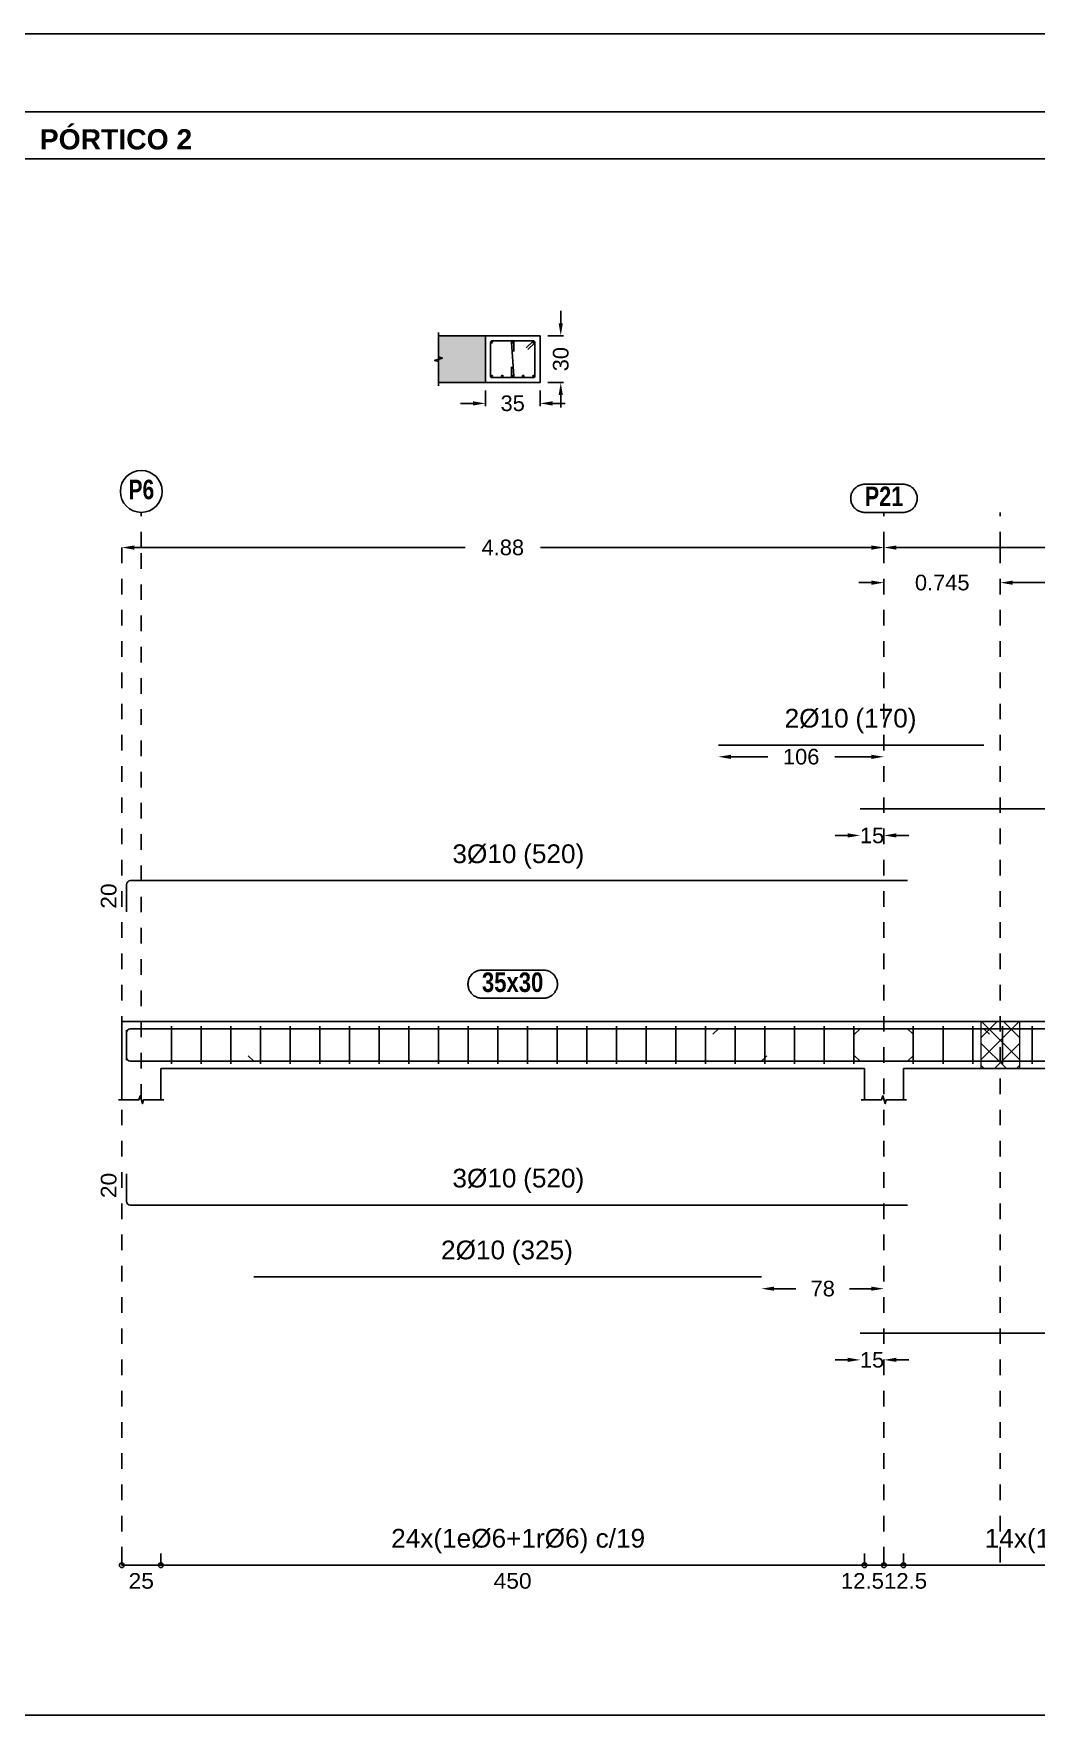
# Model space of a CAD drawing. Extents: x 2455 to 9764, y -806 to 181.
# Drawn here: x 5031.6 to 5038.01, y -398.52 to -387.73 of the extents above; entities that cross this region are included whole.
import ezdxf
from ezdxf.enums import TextEntityAlignment as Align

# ---------------------------------------------------------------- set-up
doc = ezdxf.new("R2010")
doc.units = 0
doc.header["$LTSCALE"] = 0.2
doc.header["$MEASUREMENT"] = 0
doc.linetypes.add('CYPE_RAYAPUNTO', pattern=[0.4125, 0.2025, -0.105, 0, -0.105])
doc.linetypes.add('PUNTOS2', pattern=[0.125, 0, -0.125])
doc.layers.add('01_cartela', color=6, linetype='CONTINUOUS', plot=False)
for name, color, linetype in [('01_cotas', 4, 'CONTINUOUS'), ('01_parcela', 7, 'CONTINUOUS'), ('01_primera', 5, 'CONTINUOUS'), ('01_texto cartela', 4, 'CONTINUOUS'), ('ALZ_CONT_NUDOS', 5, 'CONTINUOUS'), ('ALZ_CONT_VIG_HORMIGON', 5, 'CONTINUOUS'), ('ALZ_COT_COT_LIN_APOYOS', 120, 'CYPE_RAYAPUNTO'), ('ALZ_REF_REF_REFERENCIA', 3, 'CONTINUOUS'), ('ALZ_REF_TEXTO_REF_NOMBRE', 3, 'CONTINUOUS'), ('ARM_LONGITUDINAL_Ø10', 4, 'CONTINUOUS'), ('ARM_TRANSVERSAL_Ø6', 4, 'CONTINUOUS'), ('SEC_CONT_FORJADOS_SECCION', 8, 'CONTINUOUS'), ('SEC_CONT_VIG_HORMIGON_SECCION', 2, 'CONTINUOUS'), ('UNI_CORTANTES', 3, 'CONTINUOUS')]:
    doc.layers.add(name, color=color, linetype=linetype)
doc.layers.add('VIG_CARAS', color=5, linetype='CONTINUOUS', lineweight=9)
doc.styles.add('BERNARDO', font='GOTHICB.TTF')
doc.styles.add('CYPETXT_0.15', font='arial.ttf', dxfattribs={"height": 0.1})
doc.styles.add('Estilo1', font='swissel.ttf')
doc.styles.add('NIEVES2', font='sanss___.ttf')
doc.styles.add('NIEVES3', font='swisseb.ttf')
doc.styles.add('ROMANS', font='romans')
doc.dimstyles.new('DECIMAL-50', dxfattribs={"dimtxt": 0.08, "dimasz": 0.15, "dimexe": 0.05, "dimexo": 0.05, "dimgap": 0.09, "dimtad": 0, "dimzin": 0, "dimdsep": 46, "dimtxsty": 'ROMANS', "dimblk": 'DOTSMALL', "dimcen": 0.09, "dimclrt": 7, "dimadec": 0, "dimazin": 0, "dimtfac": 1.38, "dimtix": 1, "dimtofl": 0, "dimtmove": 2, "dimatfit": 3, "dimldrblk": 'OBLIQUE', "dimfxl": 1, "dimtolj": 1, "dimtzin": 0, "dimarcsym": 0})

# ---------------------------------------------------------------- blocks, each defined once
blk = doc.blocks.new('*D23')
at = {"layer": '01_cotas', "color": 0, "linetype": 'PUNTOS2', "lineweight": -2, "transparency": 16777216}
for p, q in [((5034.487, -390.013), (5034.487, -390.146)), ((5034.837, -390.013), (5034.837, -390.146))]:
    blk.add_line(p, q, dxfattribs=at)
at = {"layer": '01_cotas', "color": 0, "lineweight": -2, "transparency": 16777216}
for p, q in [((5034.407, -390.096), (5034.327, -390.096)), ((5034.917, -390.096), (5034.997, -390.096))]:
    blk.add_line(p, q, dxfattribs=at)
at = {"layer": '01_cotas', "color": 0, "transparency": 16777216}
for points in [[(5034.407, -390.083), (5034.407, -390.11), (5034.487, -390.096)], [(5034.917, -390.083), (5034.917, -390.11), (5034.837, -390.096)]]:
    blk.add_solid(points, dxfattribs=at)
at = {"layer": '01_cotas', "color": 5, "transparency": 16777216, "insert": (5034.662, -390.096), "char_height": 0.1, "attachment_point": 5, "style": 'Estilo1'}
blk.add_mtext('\\A1;35', dxfattribs=at)
blk = doc.blocks.new('*D24')
at = {"layer": '01_cotas', "color": 0, "lineweight": -2, "transparency": 16777216}
for p, q in [((5034.97, -389.583), (5034.97, -389.503)), ((5034.97, -390.043), (5034.97, -390.123))]:
    blk.add_line(p, q, dxfattribs=at)
at = {"layer": '01_cotas', "color": 0, "linetype": 'PUNTOS2', "lineweight": -2, "transparency": 16777216}
for p, q in [((5034.887, -389.663), (5035.02, -389.663)), ((5034.887, -389.963), (5035.02, -389.963))]:
    blk.add_line(p, q, dxfattribs=at)
at = {"layer": '01_cotas', "color": 0, "transparency": 16777216}
for points in [[(5034.956, -389.583), (5034.983, -389.583), (5034.97, -389.663)], [(5034.956, -390.043), (5034.983, -390.043), (5034.97, -389.963)]]:
    blk.add_solid(points, dxfattribs=at)
at = {"layer": '01_cotas', "color": 5, "transparency": 16777216, "insert": (5034.97, -389.813), "char_height": 0.1, "attachment_point": 5, "rotation": 90, "style": 'Estilo1'}
blk.add_mtext('\\A1;30', dxfattribs=at)
blk = doc.blocks.new('*D31')
at = {"layer": '01_cotas', "color": 0, "lineweight": -2, "transparency": 16777216}
for p, q in [((5036.959, -391.244), (5036.879, -391.244)), ((5037.864, -391.244), (5037.944, -391.244))]:
    blk.add_line(p, q, dxfattribs=at)
at = {"layer": '01_cotas', "color": 0, "transparency": 16777216}
for points in [[(5036.959, -391.231), (5036.959, -391.258), (5037.039, -391.244)], [(5037.864, -391.231), (5037.864, -391.258), (5037.784, -391.244)]]:
    blk.add_solid(points, dxfattribs=at)
at = {"layer": '01_cotas', "color": 5, "transparency": 16777216, "insert": (5037.412, -391.244), "char_height": 0.1, "attachment_point": 5, "style": 'Estilo1'}
blk.add_mtext('\\A1;0.745', dxfattribs=at)
blk = doc.blocks.new('*D32')
at = {"layer": '01_cotas', "color": 0, "lineweight": -2, "transparency": 16777216}
for p, q in [((5037.864, -391.244), (5038.654, -391.244)), ((5039.804, -391.244), (5039.015, -391.244))]:
    blk.add_line(p, q, dxfattribs=at)
at = {"layer": '01_cotas', "color": 0, "transparency": 16777216}
for points in [[(5037.864, -391.231), (5037.864, -391.258), (5037.784, -391.244)], [(5039.804, -391.231), (5039.804, -391.258), (5039.884, -391.244)]]:
    blk.add_solid(points, dxfattribs=at)
at = {"layer": '01_cotas', "color": 5, "transparency": 16777216, "insert": (5038.834, -391.244), "char_height": 0.1, "attachment_point": 5, "style": 'Estilo1'}
blk.add_mtext('\\A1;2.1', dxfattribs=at)
blk = doc.blocks.new('*D35')
at = {"layer": '01_cotas', "color": 0, "lineweight": -2, "transparency": 16777216}
for p, q in [((5032.239, -391.019), (5034.358, -391.019)), ((5036.959, -391.019), (5034.84, -391.019))]:
    blk.add_line(p, q, dxfattribs=at)
at = {"layer": '01_cotas', "color": 0, "transparency": 16777216}
for points in [[(5032.239, -391.006), (5032.239, -391.033), (5032.159, -391.019)], [(5036.959, -391.006), (5036.959, -391.033), (5037.039, -391.019)]]:
    blk.add_solid(points, dxfattribs=at)
at = {"layer": '01_cotas', "color": 5, "transparency": 16777216, "insert": (5034.599, -391.019), "char_height": 0.1, "attachment_point": 5, "style": 'Estilo1'}
blk.add_mtext('\\A1;4.88', dxfattribs=at)
blk = doc.blocks.new('*D36')
at = {"layer": '01_cotas', "color": 0, "lineweight": -2, "transparency": 16777216}
for p, q in [((5037.119, -391.019), (5038.177, -391.019)), ((5039.804, -391.019), (5038.747, -391.019))]:
    blk.add_line(p, q, dxfattribs=at)
at = {"layer": '01_cotas', "color": 0, "transparency": 16777216}
for points in [[(5037.119, -391.006), (5037.119, -391.033), (5037.039, -391.019)], [(5039.804, -391.006), (5039.804, -391.033), (5039.884, -391.019)]]:
    blk.add_solid(points, dxfattribs=at)
at = {"layer": '01_cotas', "color": 5, "transparency": 16777216, "insert": (5038.462, -391.019), "char_height": 0.1, "attachment_point": 5, "style": 'Estilo1'}
blk.add_mtext('\\A1;2.845', dxfattribs=at)
blk = doc.blocks.new('*D39')
at = {"layer": '01_cotas', "color": 0, "lineweight": -2, "transparency": 16777216}
for p, q in [((5036.807, -392.863), (5036.727, -392.863)), ((5037.119, -392.863), (5037.199, -392.863))]:
    blk.add_line(p, q, dxfattribs=at)
at = {"layer": '01_cotas', "color": 0, "transparency": 16777216}
for points in [[(5036.807, -392.849), (5036.807, -392.876), (5036.887, -392.863)], [(5037.119, -392.849), (5037.119, -392.876), (5037.039, -392.863)]]:
    blk.add_solid(points, dxfattribs=at)
at = {"layer": '01_cotas', "color": 5, "transparency": 16777216, "insert": (5036.963, -392.863), "char_height": 0.1, "attachment_point": 5, "style": 'Estilo1'}
blk.add_mtext('\\A1;15', dxfattribs=at)
blk = doc.blocks.new('*D40')
at = {"layer": '01_cotas', "color": 0, "lineweight": -2, "transparency": 16777216}
for p, q in [((5036.807, -396.221), (5036.727, -396.221)), ((5037.119, -396.221), (5037.199, -396.221))]:
    blk.add_line(p, q, dxfattribs=at)
at = {"layer": '01_cotas', "color": 0, "transparency": 16777216}
for points in [[(5036.807, -396.207), (5036.807, -396.234), (5036.887, -396.221)], [(5037.119, -396.207), (5037.119, -396.234), (5037.039, -396.221)]]:
    blk.add_solid(points, dxfattribs=at)
at = {"layer": '01_cotas', "color": 5, "transparency": 16777216, "insert": (5036.963, -396.221), "char_height": 0.1, "attachment_point": 5, "style": 'Estilo1'}
blk.add_mtext('\\A1;15', dxfattribs=at)
blk = doc.blocks.new('*D43')
at = {"layer": '01_cotas', "color": 0, "lineweight": -2, "transparency": 16777216}
for p, q in [((5036.059, -392.359), (5036.295, -392.359)), ((5036.959, -392.359), (5036.724, -392.359))]:
    blk.add_line(p, q, dxfattribs=at)
at = {"layer": '01_cotas', "color": 0, "transparency": 16777216}
for points in [[(5036.059, -392.346), (5036.059, -392.373), (5035.979, -392.359)], [(5036.959, -392.346), (5036.959, -392.373), (5037.039, -392.359)]]:
    blk.add_solid(points, dxfattribs=at)
at = {"layer": '01_cotas', "color": 5, "transparency": 16777216, "insert": (5036.509, -392.359), "char_height": 0.1, "attachment_point": 5, "style": 'Estilo1'}
blk.add_mtext('\\A1;106', dxfattribs=at)
blk = doc.blocks.new('*D46')
at = {"layer": '01_cotas', "color": 0, "lineweight": -2, "transparency": 16777216}
for p, q in [((5036.334, -395.765), (5036.474, -395.765)), ((5036.959, -395.765), (5036.819, -395.765))]:
    blk.add_line(p, q, dxfattribs=at)
at = {"layer": '01_cotas', "color": 0, "transparency": 16777216}
for points in [[(5036.334, -395.752), (5036.334, -395.778), (5036.254, -395.765)], [(5036.959, -395.752), (5036.959, -395.778), (5037.039, -395.765)]]:
    blk.add_solid(points, dxfattribs=at)
at = {"layer": '01_cotas', "color": 5, "transparency": 16777216, "insert": (5036.647, -395.765), "char_height": 0.1, "attachment_point": 5, "style": 'Estilo1'}
blk.add_mtext('\\A1;78', dxfattribs=at)

msp = doc.modelspace()

# ---------------------------------------------------------------- hatches: boundary and pattern name
at = {"layer": 'SEC_CONT_FORJADOS_SECCION', "true_color": 0xdad7d3}
msp.add_hatch(color=254, dxfattribs=at).paths.add_polyline_path([(5034.187, -389.963), (5034.487, -389.963), (5034.487, -389.663), (5034.187, -389.663)])

# ---------------------------------------------------------------- linework, layer by layer
at = {"layer": '01_cartela', "color": 3}
msp.add_lwpolyline([(5025.021, -387.729), (5025.021, -409.264), (5055.659, -409.264), (5055.659, -387.729)], close=True, dxfattribs=at)
at = {"layer": '01_parcela', "color": 7, "ltscale": 2.5}
for p, q in [((5047.884, -388.229), (5025.521, -388.229)), ((5025.52, -398.496), (5047.884, -398.496))]:
    msp.add_line(p, q, dxfattribs=at)
at = {"layer": '01_primera', "ltscale": 2.5}
msp.add_line((5025.521, -388.531), (5047.884, -388.531), dxfattribs=at)
at = {"layer": 'ALZ_CONT_NUDOS', "lineweight": 0}
for p, q in [((5037.659, -394.159), (5037.763, -394.055)), ((5037.659, -394.3), (5037.905, -394.055)), ((5037.909, -394.3), (5037.664, -394.055)), ((5037.909, -394.159), (5037.805, -394.055)), ((5037.823, -394.355), (5037.659, -394.192)), ((5037.746, -394.355), (5037.909, -394.192)), ((5037.681, -394.355), (5037.659, -394.333)), ((5037.888, -394.355), (5037.909, -394.333))]:
    msp.add_line(p, q, dxfattribs=at)
at = {"layer": 'ALZ_CONT_NUDOS'}
for p, q in [((5032.159, -394.355), (5032.159, -394.555)), ((5032.409, -394.355), (5032.409, -394.555)), ((5036.914, -394.355), (5036.914, -394.555)), ((5037.164, -394.355), (5037.164, -394.555))]:
    msp.add_line(p, q, dxfattribs=at)
for points in [[(5032.409, -394.055), (5032.159, -394.055), (5032.159, -394.355)], [(5036.914, -394.055), (5037.164, -394.055)], [(5032.139, -394.555), (5032.269, -394.555), (5032.277, -394.53), (5032.292, -394.58), (5032.299, -394.555), (5032.429, -394.555)], [(5036.894, -394.555), (5037.024, -394.555), (5037.032, -394.53), (5037.047, -394.58), (5037.054, -394.555), (5037.184, -394.555)]]:
    msp.add_lwpolyline(points, dxfattribs=at)
at = {"layer": 'ALZ_CONT_NUDOS', "lineweight": 0}
msp.add_lwpolyline([(5037.659, -394.055), (5037.659, -394.355), (5037.909, -394.355), (5037.909, -394.055), (5037.659, -394.055)], close=True, dxfattribs=at)
at = {"layer": 'ALZ_CONT_VIG_HORMIGON'}
for p, q in [((5032.409, -394.055), (5036.914, -394.055)), ((5037.164, -394.055), (5037.784, -394.055)), ((5037.784, -394.055), (5039.759, -394.055)), ((5032.409, -394.355), (5036.914, -394.355)), ((5037.164, -394.355), (5037.784, -394.355)), ((5037.784, -394.355), (5039.759, -394.355))]:
    msp.add_line(p, q, dxfattribs=at)
at = {"layer": 'ALZ_COT_COT_LIN_APOYOS'}
for p, q in [((5032.284, -391.019), (5032.284, -390.794)), ((5037.039, -391.019), (5037.039, -390.794)), ((5037.784, -391.019), (5037.784, -390.794)), ((5032.159, -391.019), (5032.159, -397.536)), ((5032.284, -394.555), (5032.284, -391.019)), ((5037.039, -391.019), (5037.039, -397.536)), ((5037.039, -391.019), (5037.039, -397.536)), ((5037.784, -391.019), (5037.784, -397.536))]:
    msp.add_line(p, q, dxfattribs=at)
at = {"layer": 'ALZ_REF_REF_REFERENCIA'}
msp.add_lwpolyline([(5037.162, -390.614), (5037.168, -390.614), (5037.174, -390.615), (5037.18, -390.616), (5037.186, -390.617), (5037.192, -390.619), (5037.197, -390.621), (5037.203, -390.624), (5037.208, -390.627), (5037.213, -390.63), (5037.218, -390.634), (5037.223, -390.637), (5037.227, -390.642), (5037.231, -390.646), (5037.235, -390.651), (5037.238, -390.656), (5037.241, -390.661), (5037.244, -390.666), (5037.246, -390.672), (5037.248, -390.678), (5037.25, -390.683), (5037.251, -390.689), (5037.252, -390.695), (5037.252, -390.701), (5037.252, -390.707), (5037.252, -390.713), (5037.251, -390.719), (5037.25, -390.725), (5037.248, -390.731), (5037.246, -390.737), (5037.244, -390.742), (5037.241, -390.747), (5037.238, -390.753), (5037.235, -390.758), (5037.231, -390.762), (5037.227, -390.767), (5037.223, -390.771), (5037.218, -390.775), (5037.213, -390.778), (5037.208, -390.782), (5037.203, -390.785), (5037.197, -390.787), (5037.192, -390.789), (5037.186, -390.791), (5037.18, -390.792), (5037.174, -390.793), (5037.168, -390.794), (5037.162, -390.794), (5036.916, -390.794), (5036.91, -390.794), (5036.904, -390.793), (5036.898, -390.792), (5036.892, -390.791), (5036.887, -390.789), (5036.881, -390.787), (5036.876, -390.785), (5036.87, -390.782), (5036.865, -390.778), (5036.86, -390.775), (5036.856, -390.771), (5036.852, -390.767), (5036.847, -390.762), (5036.844, -390.758), (5036.84, -390.753), (5036.837, -390.747), (5036.835, -390.742), (5036.832, -390.737), (5036.83, -390.731), (5036.829, -390.725), (5036.827, -390.719), (5036.827, -390.713), (5036.826, -390.707), (5036.826, -390.701), (5036.827, -390.695), (5036.827, -390.689), (5036.829, -390.683), (5036.83, -390.678), (5036.832, -390.672), (5036.835, -390.666), (5036.837, -390.661), (5036.84, -390.656), (5036.844, -390.651), (5036.847, -390.646), (5036.852, -390.642), (5036.856, -390.637), (5036.86, -390.634), (5036.865, -390.63), (5036.87, -390.627), (5036.876, -390.624), (5036.881, -390.621), (5036.887, -390.619), (5036.892, -390.617), (5036.898, -390.616), (5036.904, -390.615), (5036.91, -390.614), (5036.916, -390.614), (5037.162, -390.614)], close=True, dxfattribs=at)
msp.add_circle((5032.284, -390.66), 0.134, dxfattribs=at)
at = {"layer": 'ALZ_REF_TEXTO_REF_NOMBRE', "color": 5}
msp.add_lwpolyline([(5034.858, -393.725), (5034.864, -393.725), (5034.87, -393.726), (5034.876, -393.727), (5034.882, -393.728), (5034.888, -393.73), (5034.893, -393.732), (5034.899, -393.735), (5034.904, -393.738), (5034.909, -393.741), (5034.914, -393.744), (5034.919, -393.748), (5034.923, -393.752), (5034.927, -393.757), (5034.931, -393.762), (5034.934, -393.767), (5034.937, -393.772), (5034.94, -393.777), (5034.942, -393.783), (5034.944, -393.788), (5034.946, -393.794), (5034.947, -393.8), (5034.948, -393.806), (5034.948, -393.812), (5034.948, -393.818), (5034.948, -393.824), (5034.947, -393.83), (5034.946, -393.836), (5034.944, -393.842), (5034.942, -393.847), (5034.94, -393.853), (5034.937, -393.858), (5034.934, -393.863), (5034.931, -393.868), (5034.927, -393.873), (5034.923, -393.878), (5034.919, -393.882), (5034.914, -393.886), (5034.909, -393.889), (5034.904, -393.892), (5034.899, -393.895), (5034.893, -393.898), (5034.888, -393.9), (5034.882, -393.902), (5034.876, -393.903), (5034.87, -393.904), (5034.864, -393.905), (5034.858, -393.905), (5034.465, -393.905), (5034.459, -393.905), (5034.453, -393.904), (5034.447, -393.903), (5034.442, -393.902), (5034.436, -393.9), (5034.43, -393.898), (5034.425, -393.895), (5034.419, -393.892), (5034.414, -393.889), (5034.41, -393.886), (5034.405, -393.882), (5034.401, -393.878), (5034.397, -393.873), (5034.393, -393.868), (5034.389, -393.863), (5034.386, -393.858), (5034.384, -393.853), (5034.381, -393.847), (5034.379, -393.842), (5034.378, -393.836), (5034.377, -393.83), (5034.376, -393.824), (5034.375, -393.818), (5034.375, -393.812), (5034.376, -393.806), (5034.377, -393.8), (5034.378, -393.794), (5034.379, -393.788), (5034.381, -393.783), (5034.384, -393.777), (5034.386, -393.772), (5034.389, -393.767), (5034.393, -393.762), (5034.397, -393.757), (5034.401, -393.752), (5034.405, -393.748), (5034.41, -393.744), (5034.414, -393.741), (5034.419, -393.738), (5034.425, -393.735), (5034.43, -393.732), (5034.436, -393.73), (5034.442, -393.728), (5034.447, -393.727), (5034.453, -393.726), (5034.459, -393.725), (5034.465, -393.725), (5034.858, -393.725)], close=True, dxfattribs=at)
at = {"layer": 'ARM_LONGITUDINAL_Ø10'}
for p, q in [((5035.979, -394.101), (5035.944, -394.136)), ((5036.887, -394.101), (5036.851, -394.136)), ((5037.189, -394.101), (5037.226, -394.135)), ((5037.679, -394.101), (5037.715, -394.136)), ((5033.004, -394.309), (5032.969, -394.274)), ((5036.254, -394.309), (5036.29, -394.274)), ((5036.887, -394.309), (5036.851, -394.274)), ((5037.189, -394.309), (5037.226, -394.275))]:
    msp.add_line(p, q, dxfattribs=at)
for points in [[(5035.979, -392.284), (5037.679, -392.284)], [(5036.887, -392.692), (5040.037, -392.692)], [(5032.189, -393.352), (5032.189, -393.177), (5032.191, -393.168), (5032.197, -393.16), (5032.205, -393.154), (5032.214, -393.152), (5037.189, -393.152)], [(5032.189, -394.301), (5032.189, -394.126), (5032.191, -394.116), (5032.197, -394.108), (5032.205, -394.103), (5032.214, -394.101), (5037.189, -394.101)], [(5032.189, -394.109), (5032.189, -394.284), (5032.191, -394.294), (5032.197, -394.302), (5032.205, -394.307), (5032.214, -394.309), (5037.189, -394.309)], [(5035.979, -394.101), (5037.679, -394.101)], [(5036.887, -394.101), (5040.037, -394.101)], [(5033.004, -394.309), (5036.254, -394.309)], [(5036.887, -394.309), (5040.037, -394.309)], [(5032.189, -395.03), (5032.189, -395.205), (5032.191, -395.215), (5032.197, -395.223), (5032.205, -395.228), (5032.214, -395.23), (5037.189, -395.23)], [(5033.004, -395.69), (5036.254, -395.69)], [(5036.887, -396.05), (5040.037, -396.05)]]:
    msp.add_lwpolyline(points, dxfattribs=at)
for centre in [(5034.528, -389.704), (5034.662, -389.704), (5034.796, -389.704), (5034.528, -389.922), (5034.595, -389.922), (5034.662, -389.922), (5034.729, -389.922), (5034.796, -389.922)]:
    msp.add_circle(centre, 0.005, dxfattribs=at)
at = {"layer": 'ARM_TRANSVERSAL_Ø6'}
for p, q in [((5032.477, -394.085), (5032.477, -394.325)), ((5032.667, -394.085), (5032.667, -394.325)), ((5032.857, -394.085), (5032.857, -394.325)), ((5033.047, -394.085), (5033.047, -394.325)), ((5033.237, -394.085), (5033.237, -394.325)), ((5033.427, -394.085), (5033.427, -394.325)), ((5033.617, -394.085), (5033.617, -394.325)), ((5033.807, -394.085), (5033.807, -394.325)), ((5033.997, -394.085), (5033.997, -394.325)), ((5034.187, -394.085), (5034.187, -394.325)), ((5034.377, -394.085), (5034.377, -394.325)), ((5034.567, -394.085), (5034.567, -394.325)), ((5034.757, -394.085), (5034.757, -394.325)), ((5034.947, -394.085), (5034.947, -394.325)), ((5035.137, -394.085), (5035.137, -394.325)), ((5035.327, -394.085), (5035.327, -394.325)), ((5035.517, -394.085), (5035.517, -394.325)), ((5035.707, -394.085), (5035.707, -394.325)), ((5035.897, -394.085), (5035.897, -394.325)), ((5036.087, -394.085), (5036.087, -394.325)), ((5036.277, -394.085), (5036.277, -394.325)), ((5036.467, -394.085), (5036.467, -394.325)), ((5036.657, -394.085), (5036.657, -394.325)), ((5036.847, -394.085), (5036.847, -394.325)), ((5037.227, -394.085), (5037.227, -394.325)), ((5037.417, -394.085), (5037.417, -394.325)), ((5037.607, -394.085), (5037.607, -394.325)), ((5037.797, -394.085), (5037.797, -394.325)), ((5037.987, -394.085), (5037.987, -394.325))]:
    msp.add_line(p, q, dxfattribs=at)
for points in [[(5034.759, -389.752), (5034.801, -389.71), (5034.802, -389.709), (5034.803, -389.707), (5034.804, -389.706), (5034.804, -389.704), (5034.804, -389.703), (5034.803, -389.701), (5034.802, -389.7), (5034.801, -389.699), (5034.8, -389.698), (5034.799, -389.697), (5034.797, -389.696), (5034.796, -389.696), (5034.528, -389.696), (5034.525, -389.697), (5034.522, -389.699), (5034.52, -389.701), (5034.52, -389.704), (5034.52, -389.922), (5034.52, -389.925), (5034.522, -389.928), (5034.525, -389.93), (5034.528, -389.93), (5034.796, -389.93), (5034.799, -389.93), (5034.801, -389.928), (5034.803, -389.925), (5034.804, -389.922), (5034.804, -389.704), (5034.804, -389.703), (5034.803, -389.701), (5034.802, -389.7), (5034.801, -389.699), (5034.8, -389.698), (5034.799, -389.697), (5034.797, -389.696), (5034.796, -389.696), (5034.795, -389.696), (5034.793, -389.697), (5034.792, -389.697), (5034.791, -389.698), (5034.79, -389.699), (5034.748, -389.741)], [(5034.654, -389.862), (5034.654, -389.922), (5034.654, -389.924), (5034.655, -389.926), (5034.656, -389.927), (5034.657, -389.929), (5034.658, -389.93), (5034.66, -389.93), (5034.662, -389.93), (5034.664, -389.93), (5034.665, -389.93), (5034.667, -389.929), (5034.668, -389.927), (5034.669, -389.926), (5034.67, -389.924), (5034.67, -389.922), (5034.654, -389.704), (5034.654, -389.703), (5034.655, -389.701), (5034.656, -389.699), (5034.657, -389.698), (5034.658, -389.697), (5034.66, -389.696), (5034.662, -389.696), (5034.664, -389.696), (5034.665, -389.697), (5034.667, -389.698), (5034.668, -389.699), (5034.669, -389.701), (5034.67, -389.703), (5034.67, -389.704), (5034.67, -389.764)]]:
    msp.add_lwpolyline(points, dxfattribs=at)
at = {"layer": 'SEC_CONT_FORJADOS_SECCION'}
for points in [[(5034.187, -389.983), (5034.187, -389.828), (5034.162, -389.821), (5034.212, -389.806), (5034.187, -389.798), (5034.187, -389.643)], [(5034.187, -389.963), (5034.487, -389.963), (5034.487, -389.663), (5034.187, -389.663)]]:
    msp.add_lwpolyline(points, dxfattribs=at)
at = {"layer": 'SEC_CONT_FORJADOS_SECCION', "color": 254, "true_color": 0xdad7d3}
msp.add_lwpolyline([(5034.187, -389.963), (5034.487, -389.963), (5034.487, -389.663), (5034.187, -389.663)], close=True, dxfattribs=at)
at = {"layer": 'SEC_CONT_VIG_HORMIGON_SECCION'}
msp.add_lwpolyline([(5034.837, -389.663), (5034.487, -389.663), (5034.487, -389.963), (5034.837, -389.963), (5034.837, -389.663)], close=True, dxfattribs=at)
at = {"layer": 'UNI_CORTANTES', "color": 2}
for p, q in [((5032.159, -397.536), (5032.159, -397.461)), ((5032.409, -397.536), (5032.409, -397.461)), ((5036.914, -397.536), (5036.914, -397.461)), ((5037.039, -397.536), (5037.039, -397.461)), ((5037.164, -397.536), (5037.164, -397.461))]:
    msp.add_line(p, q, dxfattribs=at)
for points in [[(5032.159, -397.536), (5032.409, -397.536), (5032.409, -397.461)], [(5032.409, -397.536), (5036.914, -397.536), (5036.914, -397.461)], [(5036.914, -397.536), (5037.039, -397.536), (5037.039, -397.461)], [(5037.039, -397.536), (5037.164, -397.536), (5037.164, -397.461)], [(5037.164, -397.536), (5039.759, -397.536), (5039.759, -397.461)]]:
    msp.add_lwpolyline(points, dxfattribs=at)
for centre in [(5032.159, -397.536), (5032.409, -397.536), (5032.409, -397.536), (5036.914, -397.536), (5036.914, -397.536), (5037.039, -397.536), (5037.039, -397.536), (5037.164, -397.536), (5037.164, -397.536)]:
    msp.add_circle(centre, 0.015, dxfattribs=at)

# ---------------------------------------------------------------- texts
at = {"layer": '01_texto cartela', "color": 5, "style": 'NIEVES3'}
msp.add_text('PÓRTICO 2', height=0.1297, dxfattribs=at).set_placement((5031.634, -388.47))
at = {"layer": 'ALZ_REF_TEXTO_REF_NOMBRE', "color": 5, "style": 'BERNARDO'}
for s, width, p, p2 in [('P6', 0.846434, (5032.202, -390.71), (5032.367, -390.71)), ('P21', 0.841304, (5036.916, -390.754), (5037.162, -390.754)), ('35x30', 0.806421, (5034.465, -393.865), (5034.858, -393.865))]:
    msp.add_text(s, height=0.125, dxfattribs=dict(at, width=width)).set_placement(p, p2, align=Align.FIT)
at = {"layer": 'UNI_CORTANTES', "color": 4, "style": 'CYPETXT_0.15', "width": 1.042546}
for p, p2 in [((5032.125, -393.332), (5032.125, -393.17)), ((5032.125, -395.185), (5032.125, -395.023))]:
    msp.add_text('20', height=0.1, rotation=90, dxfattribs=at).set_placement(p, p2, align=Align.FIT)
at = {"layer": 'UNI_CORTANTES', "color": 2, "style": 'CYPETXT_0.15'}
for s, width, p, p2 in [('25', 1.042546, (5032.203, -397.686), (5032.365, -397.686)), ('450', 1.042546, (5034.54, -397.686), (5034.783, -397.686)), ('12.5', 1.015093, (5036.763, -397.686), (5037.039, -397.686)), ('12.5', 1.015093, (5037.039, -397.686), (5037.315, -397.686))]:
    msp.add_text(s, height=0.1, dxfattribs=dict(at, width=width)).set_placement(p, p2, align=Align.FIT)
at = {"layer": 'VIG_CARAS', "color": 5, "style": 'NIEVES2'}
for s, p in [('2%%c10', (5036.403, -392.208)), ('(170)', (5036.856, -392.208)), ('3%%c10', (5034.276, -393.076)), ('(520)', (5034.729, -393.076)), ('3%%c10', (5034.276, -395.153)), ('(520)', (5034.729, -395.153)), ('2%%c10', (5034.203, -395.613)), ('(325)', (5034.656, -395.613))]:
    msp.add_text(s, height=0.12, dxfattribs=at).set_placement(p, align=Align.BOTTOM_LEFT)
at = {"layer": 'VIG_CARAS', "color": 4, "style": 'NIEVES2'}
for s, p in [('24x(1e%%c6+1r%%c6) c/19', (5033.884, -397.459)), ('14x(1e%%c6+1r%%c6) c/19', (5037.684, -397.459))]:
    msp.add_text(s, height=0.12, dxfattribs=at).set_placement(p, align=Align.BOTTOM_LEFT)

# ---------------------------------------------------------------- dimensions: what is measured, and where the dimension line sits
at = {"layer": '01_cotas', "color": 2}
for p1, p2, distance, text, picture, middle in [((5034.837, -389.963), (5034.837, -389.663), -0.133, '30', '*D24', (5034.97, -389.813)), ((5034.487, -389.963), (5034.837, -389.963), -0.133, '35', '*D23', (5034.662, -390.096)), ((5037.039, -391.019), (5032.159, -391.019), 0, '4.88', '*D35', (5034.599, -391.019)), ((5039.884, -391.019), (5037.039, -391.019), 0, '2.845', '*D36', (5038.462, -391.019)), ((5037.784, -391.244), (5037.039, -391.244), 0, '0.745', '*D31', (5037.412, -391.244)), ((5039.884, -391.244), (5037.784, -391.244), 0, '2.1', '*D32', (5038.834, -391.244)), ((5035.979, -392.359), (5037.039, -392.359), 0, '106', '*D43', (5036.509, -392.359)), ((5036.887, -392.863), (5037.039, -392.863), 0, '15', '*D39', (5036.963, -392.863)), ((5036.254, -395.765), (5037.039, -395.765), 0, '78', '*D46', (5036.647, -395.765)), ((5036.887, -396.221), (5037.039, -396.221), 0, '15', '*D40', (5036.963, -396.221))]:
    dim = msp.add_aligned_dim(p1=p1, p2=p2, distance=distance, text=text, dimstyle='DECIMAL-50', override={"dimtxt": 0.1, "dimasz": 0.08, "dimtxsty": 'Estilo1', "dimsah": 1, "dimclrt": 5, "dimfxl": 0.09, "dimarcsym": 2}, dxfattribs=at)
    dim.commit()
    dim.dimension.update_dxf_attribs({"geometry": picture, "text_midpoint": middle})

doc.saveas('drawing.dxf')
